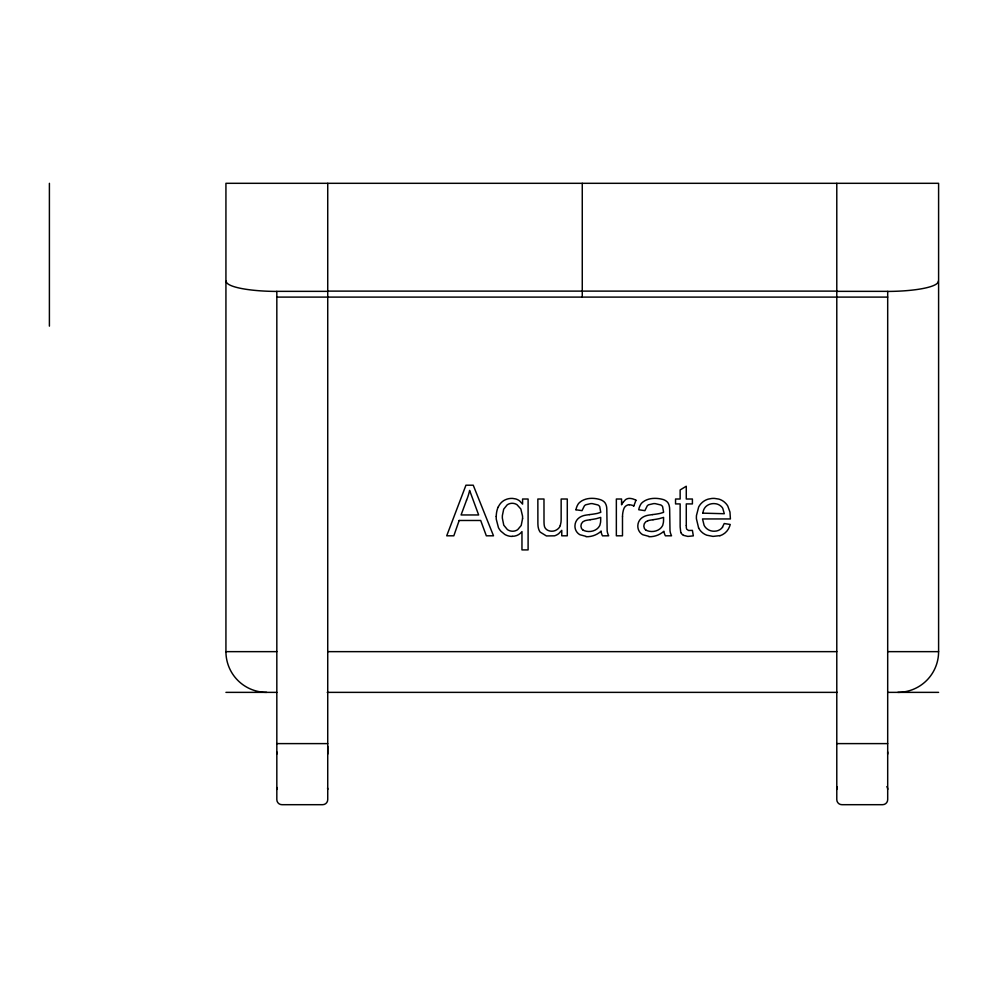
<?xml version="1.0" encoding="UTF-8"?>
<svg xmlns="http://www.w3.org/2000/svg" width="988" height="988" viewBox="0 0 988 988"><rect width="100%" height="100%" fill="white"/><g stroke="black" fill="none" stroke-linecap="round" stroke-linejoin="round"><path stroke-width="1.48" d="M276.825 754.091L276.825 291.349L327.732 291.349M327.732 754.091L327.732 183.311M887.693 754.091L887.693 291.349L836.787 291.349M600.692 511.932L599.704 506.572A4.1 4.1 0 0 0 598.926 505.671A6.891 6.891 0 0 0 597.938 504.967L592.318 503.621A23.02 23.02 0 0 0 590.651 503.633L585.723 504.794A5.644 5.644 0 0 0 584.39 505.831L582.006 510.66L575.881 509.746M663.566 511.932L662.578 506.572A4.1 4.1 0 0 0 661.787 505.671A6.891 6.891 0 0 0 660.799 504.967L655.18 503.621A23.02 23.02 0 0 0 653.525 503.633L648.585 504.794A5.644 5.644 0 0 0 647.264 505.831L644.88 510.66L638.742 509.746A15.573 15.573 0 0 1 641.397 503.349C646.918 497.742 655.946 497.483 663.096 499.508A10.46 10.46 0 0 1 667.727 502.423A10.078 10.078 0 0 1 669.358 506.572L669.506 507.252A34.876 34.876 0 0 1 669.679 510.351L670 530.593A12.696 12.696 0 0 0 670.136 531.569A15.252 15.252 0 0 0 671.556 535.805L665.418 535.805A11.794 11.794 0 0 1 663.924 531.211A21.427 21.427 0 0 1 648.931 536.719M600.692 512.352L597.431 513.377A88.389 88.389 0 0 1 589.503 514.6M663.553 512.352L660.293 513.377A88.389 88.389 0 0 1 652.376 514.6M560.27 525.542L560.962 522.38A31.974 31.974 0 0 0 561.147 518.688L561.159 499.014L567.285 499.014L567.285 535.805L561.764 535.805L561.764 530.346L558.825 533.545A12.646 12.646 0 0 1 554.503 535.829L546.401 535.941L540.127 532.063A12.103 12.103 0 0 1 538.225 527.221L538.139 526.975A35.025 35.025 0 0 1 537.892 522.64L537.855 499.014L543.98 499.014L544.005 521.615A40.31 40.31 0 0 0 544.178 524.912C544.487 531.136 552.601 532.89 556.997 529.593A8.151 8.151 0 0 0 560.307 525.567M633.814 505.942L635.976 500.237M722.487 527.012L724.229 523.541L730.243 524.467L729.576 526.505A15.116 15.116 0 0 1 719.894 535.768M623.132 502.237L625.54 499.644A7.089 7.089 0 0 1 629.554 498.384A13.326 13.326 0 0 1 635.951 500.286M719.857 535.632L713.003 536.398L706.729 535.187A15.363 15.363 0 0 1 698.59 528M589.503 514.625L586.983 514.958A32.357 32.357 0 0 0 583.933 515.538A15.45 15.45 0 0 0 579.425 517.564A10.127 10.127 0 0 0 574.967 525.678A12.004 12.004 0 0 0 575.004 527.123L575.065 527.654A9.571 9.571 0 0 0 577.807 533.125L578.215 533.495A9.818 9.818 0 0 0 580.018 534.767L586.069 536.373M652.376 514.625L649.845 514.958A32.357 32.357 0 0 0 646.794 515.538A15.45 15.45 0 0 0 642.286 517.564A10.127 10.127 0 0 0 637.828 525.678A12.004 12.004 0 0 0 637.878 527.123L637.939 527.654A9.571 9.571 0 0 0 640.681 533.125L641.076 533.495A9.818 9.818 0 0 0 642.892 534.767L648.931 536.373M327.732 291.114L836.787 291.114M276.85 297.104L887.669 297.104M897.87 692.366A40.73 40.73 0 0 0 938.6 651.648L938.6 183.311L225.931 183.311L225.931 651.648L276.825 651.648M327.732 651.648L836.787 651.648M887.693 651.648L938.6 651.648M225.931 692.366L276.825 692.366M327.226 692.366L837.293 692.366M887.693 692.366L938.6 692.366M276.85 743.606L327.72 743.606M836.811 743.606L887.669 743.606M512.278 536.422L510.673 536.336A14.301 14.301 0 0 1 504.769 534.409L500.953 531.248A16.314 16.314 0 0 1 498.446 527.641L496.272 519.256A31.912 31.912 0 0 1 496.211 516.391M683.486 535.348L687.87 536.41L693.329 535.866L692.403 530.383L688.525 530.482L686.685 529.111M698.64 528.049L696.417 518.811A32.752 32.752 0 0 1 696.466 515.489L698.664 507.029A15.684 15.684 0 0 1 701.184 503.46L702.431 502.275A15.573 15.573 0 0 1 708.297 499.113L711.768 498.471A21.835 21.835 0 0 1 714.559 498.421L718.807 499.088A15.215 15.215 0 0 1 724.525 502.188L725.735 503.349A15.178 15.178 0 0 1 727.798 506.078L729.971 512.08L730.404 518.947L702.53 518.947L704.086 525.283A10.609 10.609 0 0 0 706.099 528.049A10.93 10.93 0 0 0 712.373 531.112L712.941 531.161A13.894 13.894 0 0 0 714.559 531.198A10.102 10.102 0 0 0 722.648 527.123M887.693 751.942L887.693 799.601A5.088 5.088 0 0 1 882.605 804.689L841.875 804.689A5.088 5.088 0 0 1 836.787 799.601L836.787 183.311M686.277 525.493L686.277 503.917L692.403 503.917L692.403 499.014L686.277 499.014L686.277 486.232L680.139 489.949L680.139 499.014L675.545 499.014L675.545 503.917L680.139 503.917L680.139 525.134A69.074 69.074 0 0 0 680.164 527.11L680.72 532.013A4.446 4.446 0 0 0 680.893 532.52M622.489 516.675L622.489 535.805L616.351 535.805L616.351 499.014L621.563 499.014L621.563 504.794A29.035 29.035 0 0 1 623.132 502.237M582.265 183.311L582.265 297.104M327.732 746.286L327.732 799.601A5.088 5.088 0 0 1 322.644 804.689L281.926 804.689A5.088 5.088 0 0 1 276.825 799.601L276.825 751.942M49.4 183.311L49.4 326.139M938.254 281.172A51.438 10.09 0 0 1 887.706 291.423M276.825 291.423A51.438 10.09 0 0 1 226.264 281.172M266.649 692.366A40.73 40.73 0 0 1 225.931 651.648M512.29 536.286A11.794 11.794 0 0 0 521.973 531.606L521.96 549.908L528.098 549.908L528.098 499.014L522.578 499.014L522.578 504.115L519.836 501.101A11.77 11.77 0 0 0 515.785 498.952L512.636 498.421A15.438 15.438 0 0 0 503.719 500.62A14.561 14.561 0 0 0 498.174 507.252M496.26 516.391A24.342 24.342 0 0 1 498.063 507.202M601.075 531.26A21.427 21.427 0 0 1 586.057 536.719M601.05 531.211A11.794 11.794 0 0 0 602.519 535.829L608.694 535.805A15.252 15.252 0 0 1 607.262 531.581A12.696 12.696 0 0 1 607.138 530.593L606.83 510.351A34.876 34.876 0 0 0 606.657 507.239L606.533 506.56A10.078 10.078 0 0 0 604.792 502.497A10.46 10.46 0 0 0 600.21 499.619C593.232 497.384 583.933 497.705 578.622 503.411A15.573 15.573 0 0 0 575.967 509.759M590.157 519.7A79.62 79.62 0 0 0 596.32 518.675L600.716 517.403L600.679 519.651A23.811 23.811 0 0 1 600.543 522.405L599.889 525.208A6.805 6.805 0 0 1 599.642 525.764C596.888 531.025 589.75 532.68 584.439 530.741A5.94 5.94 0 0 1 583.291 530.087M590.169 519.774A33.283 33.283 0 0 0 584.97 520.701A5.459 5.459 0 0 0 583.093 530.346M629.356 504.806A10.053 10.053 0 0 1 633.802 505.967M629.344 504.646A6.323 6.323 0 0 0 623.589 509.462A24.527 24.527 0 0 0 622.514 516.675M653.031 519.7A79.62 79.62 0 0 0 659.194 518.675L663.578 517.403L663.553 519.651A23.811 23.811 0 0 1 663.405 522.405L662.75 525.208A6.805 6.805 0 0 1 662.503 525.764C659.749 531.025 652.611 532.68 647.301 530.741A5.94 5.94 0 0 1 646.152 530.087M647.832 520.701A33.283 33.283 0 0 1 653.031 519.774M645.967 530.346A5.459 5.459 0 0 1 647.832 520.725M683.498 535.323A6.138 6.138 0 0 1 680.856 532.532M686.413 528.432A19.525 19.525 0 0 1 686.314 525.493M836.787 789.412A5.088 5.088 0 0 1 837.355 787.078M886.866 786.633A5.088 5.088 0 0 1 887.693 789.412M327.534 788.016A5.088 5.088 0 0 1 327.732 789.412M276.825 789.412A5.088 5.088 0 0 1 277.183 787.547M522.566 518.638L521.195 525.48L517.7 529.642A8.793 8.793 0 0 1 513.155 531.198A9.88 9.88 0 0 1 512.13 531.198A9.016 9.016 0 0 1 507.387 529.568L503.769 525.196L502.349 518.12A32.604 32.604 0 0 1 502.386 515.514L503.695 509.178L507.14 504.905A8.62 8.62 0 0 1 511.216 503.349A9.596 9.596 0 0 1 512.229 503.3A8.719 8.719 0 0 1 517.02 504.72L520.837 508.993L522.529 516.057A31.085 31.085 0 0 1 522.566 518.638M702.888 513.155L724.303 513.723L722.747 508.314A7.422 7.422 0 0 0 721.833 507.054L721.438 506.646A10.152 10.152 0 0 0 716.139 503.818L714.386 503.621A13.98 13.98 0 0 0 712.669 503.645A11.004 11.004 0 0 0 705.79 506.659A10.127 10.127 0 0 0 703.172 511.537L702.888 513.155M459.161 520.478L453.825 535.805L446.712 535.805L465.941 485.207L473.24 485.207L493.506 535.805L486.331 535.805L480.687 520.478L459.161 520.478M466.546 500.187L461.075 514.958L478.649 514.958L469.621 490.419A57.267 57.267 0 0 1 466.546 500.187"/></g></svg>
